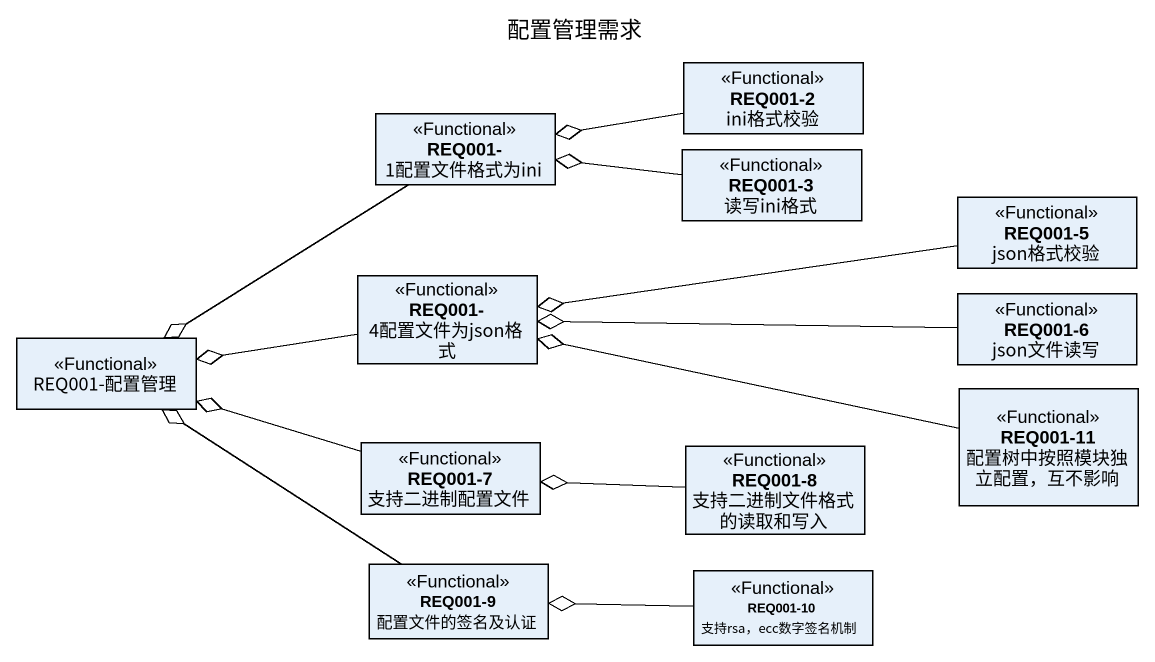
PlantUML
@startuml
title 配置管理需求
hide circle
hide empty members
class "REQ001-1配置文件格式为ini" as REQ001_1配置文件格式为ini <<Functional>>
class "REQ001-2 ini格式校验" as REQ001_2_ini格式校验 <<Functional>>
class "REQ001-3 读写ini格式" as REQ001_3_读写ini格式 <<Functional>>
class "REQ001-5 json格式校验" as REQ001_5_json格式校验 <<Functional>>
class "REQ001-配置管理" as REQ001_配置管理 <<Functional>>
class "REQ001-4配置文件为json格式" as REQ001_4配置文件为json格式 <<Functional>>
class "REQ001-6 json文件读写" as REQ001_6_json文件读写 <<Functional>>
class "REQ001-11 配置树中按照模块独立配置，互不影响" as REQ001_11_配置树中按照模块独立配置_互不影响 <<Functional>>
class "REQ001-7 支持二进制配置文件" as REQ001_7_支持二进制配置文件 <<Functional>>
class "REQ001-8 支持二进制文件格式的读取和写入" as REQ001_8_支持二进制文件格式的读取和写入 <<Functional>>
class "REQ001-9 配置文件的签名及认证" as REQ001_9_配置文件的签名及认证 <<Functional>>
class "REQ001-10 支持rsa，ecc数字签名机制" as REQ001_10_支持rsa_ecc数字签名机制 <<Functional>>
REQ001_1配置文件格式为ini --o REQ001_配置管理
REQ001_2_ini格式校验 -left-o REQ001_1配置文件格式为ini
REQ001_3_读写ini格式 -left-o REQ001_1配置文件格式为ini
REQ001_5_json格式校验 -left-o REQ001_4配置文件为json格式
REQ001_4配置文件为json格式 -left-o REQ001_配置管理
REQ001_6_json文件读写 -left-o REQ001_4配置文件为json格式
REQ001_11_配置树中按照模块独立配置_互不影响 -left-o REQ001_4配置文件为json格式
REQ001_7_支持二进制配置文件 -left-o REQ001_配置管理
REQ001_8_支持二进制文件格式的读取和写入 -left-o REQ001_7_支持二进制配置文件
REQ001_9_配置文件的签名及认证 -up-o REQ001_配置管理
REQ001_10_支持rsa_ecc数字签名机制 -left-o REQ001_9_配置文件的签名及认证
@enduml
